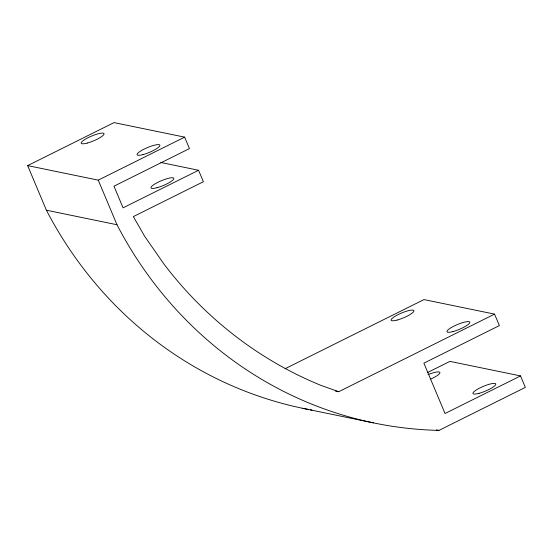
<?xml version="1.0" encoding="UTF-8"?>
<svg xmlns="http://www.w3.org/2000/svg" width="553" height="553" viewBox="0 0 553 553"><rect width="100%" height="100%" fill="white"/><g stroke="black" fill="none" stroke-linecap="round" stroke-linejoin="round"><path stroke-width="0.83" d="M308.643 409.497A413.831 386.955 -78.4 0 1 46.397 210.209L27.65 165.617L114.049 122.6L184.64 137.137L189.458 148.605L113.973 186.181L123.077 207.845L198.562 170.262L203.386 181.73L133.342 216.603L144.609 236.207L164.013 264.154A413.831 386.955 -78.4 0 0 320.92 385.372L338.706 391.711L494.555 314.118L499.373 325.586L423.888 363.169L445.047 413.499L520.532 375.916L525.35 387.383L438.951 430.4L436.428 429.881M27.65 165.617L98.24 180.147L184.64 137.137M285.085 368.727L423.964 299.588L494.555 314.118M427.6 372.501L449.942 361.385L520.532 375.916M160.75 162.478L198.562 170.262M46.397 210.209L116.987 224.746A413.831 386.955 -78.4 0 0 438.951 430.4M335.346 391.019L338.706 391.711M302.837 408.335L373.427 422.872M98.24 180.147L116.987 224.746M311.968 410.119A413.831 386.955 -78.4 0 1 310.302 409.808M428.098 374.602A12.366 2.592 -22.8 0 1 439.863 372.363A12.366 2.592 -22.8 0 1 430.891 379.026M87.243 143.068A12.366 2.592 -22.8 0 0 104.054 133.791A12.366 2.592 -22.8 0 0 86.538 138.499A12.366 2.592 -22.8 0 0 87.243 143.068M143.109 154.57A12.366 2.592 -22.8 0 0 159.914 145.294A12.366 2.592 -22.8 0 0 142.404 150.001A12.366 2.592 -22.8 0 0 143.109 154.57M397.158 320.056A12.366 2.592 -22.8 0 0 413.962 310.779A12.366 2.592 -22.8 0 0 396.453 315.486A12.366 2.592 -22.8 0 0 397.158 320.056M453.025 331.558A12.366 2.592 -22.8 0 0 469.829 322.281A12.366 2.592 -22.8 0 0 452.319 326.989A12.366 2.592 -22.8 0 0 453.025 331.558M479.002 393.356A12.366 2.592 -22.8 0 0 495.806 384.079A12.366 2.592 -22.8 0 0 478.297 388.787A12.366 2.592 -22.8 0 0 479.002 393.356M157.038 187.702A12.366 2.592 -22.8 0 0 173.842 178.425A12.366 2.592 -22.8 0 0 156.333 183.133A12.366 2.592 -22.8 0 0 157.038 187.702"/></g></svg>
